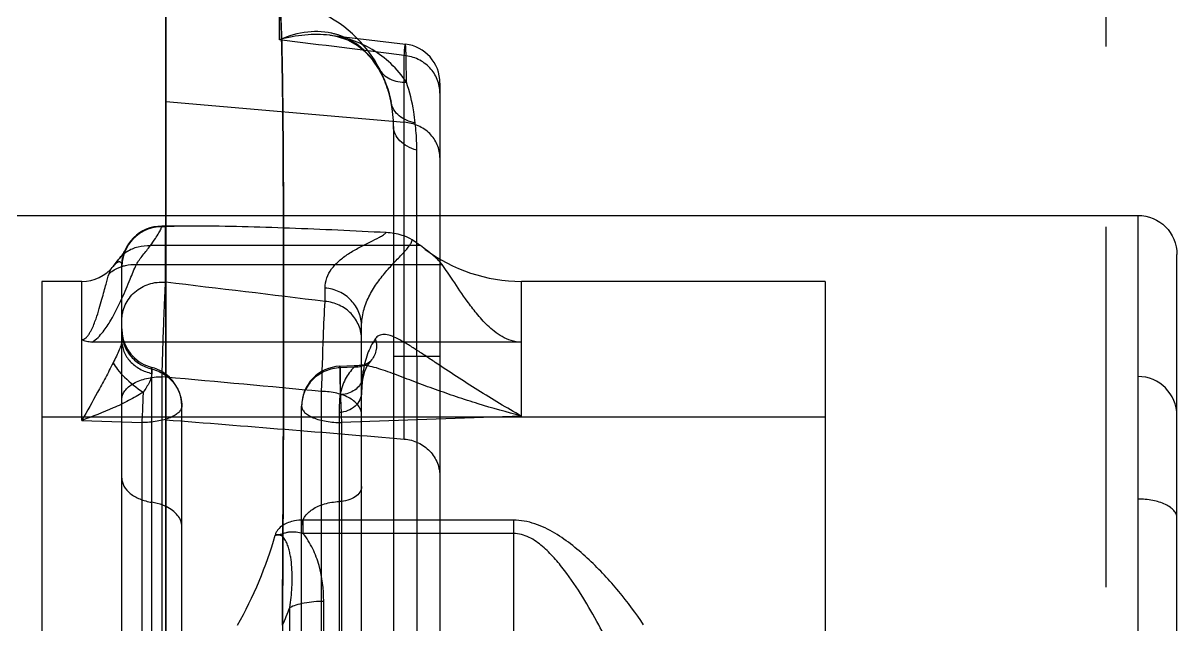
# Model space of a CAD drawing. Header units: millimetres. Extents: x 28656 to 29764, y -21384 to -20601.
# Drawn here: x 28896.87 to 28911.6, y -20895.35 to -20887.67 of the extents above; entities that cross this region are included whole.
import ezdxf

# ---------------------------------------------------------------- set-up
doc = ezdxf.new("R2010")
doc.units = ezdxf.units.MM
doc.header["$LTSCALE"] = 8
doc.linetypes.add('HIDDEN', pattern=[0.375, 0.25, -0.125])
doc.layers.add('Cav-cor', color=30, linetype='Continuous')
doc.layers.add('WT', color=4, linetype='Continuous')
doc.layers.add('dim', color=3, linetype='Continuous', lineweight=15)

# ---------------------------------------------------------------- blocks, each defined once
blk = doc.blocks.new('20160903.083130')
at = {"layer": 'Cav-cor', "color": 241}
for p, q in [((-0.2369, 9.7973), (-0.2369, 17.4947)), ((0.2862, 12.3713), (0.5276, 12.3431)), ((0.344, 12.3556), (0.3107, 12.3669)), ((0.524, 12.0938), (0.5242, 12.3066)), ((0.4418, 12.2654), (0.4238, 12.2917)), ((0.4396, 12.2694), (0.4418, 12.2654)), ((0.4525, 12.2459), (0.4418, 12.2654)), ((0.4648, 12.2183), (0.4525, 12.2459)), ((0.6381, 12.219), (0.6381, 8.9524)), ((-0.2369, 12.1604), (0.524, 12.0938)), ((0.4827, 12.1552), (0.4824, 12.1568)), ((0.4898, 12.0802), (0.4898, 3.6905)), ((0.524, 11.0827), (0.524, 12.0938)), ((0.564, 11.3469), (0.564, 12.0043)), ((-2.8852, 11.7965), (2.8648, 11.7965)), ((2.8648, 11.7965), (2.8648, 3.3788)), ((-0.1382, 11.7622), (-0.2497, 11.7622)), ((-0.2497, 11.7622), (-0.2497, 11.7606)), ((-0.2386, 11.7608), (-0.2386, 11.5832)), ((-0.2369, 11.7608), (-0.2386, 11.7608)), ((0.5755, 11.7), (-0.2859, 11.7)), ((0.592, 11.6881), (0.5755, 11.7)), ((-0.3953, 11.6438), (-0.3864, 11.6571)), ((-0.3771, 11.6375), (-0.3772, 11.6332)), ((-0.3307, 11.6396), (0.6448, 11.6396)), ((2.9898, 3.504), (2.9898, 11.6714)), ((-0.3772, 9.6805), (-0.3772, 11.6345)), ((-0.5047, 11.586), (-0.6322, 11.586)), ((-0.6322, 11.5859), (-0.6322, 10.056)), ((-0.5047, 11.1423), (-0.5047, 11.586)), ((-0.2369, 11.583), (-0.2386, 11.5832)), ((0.2714, 11.5219), (0.2714, 11.5647)), ((1.8668, 11.586), (0.8978, 11.586)), ((0.8978, 11.1562), (0.8978, 11.586)), ((1.8668, 11.5859), (1.8668, 10.056)), ((-0.3772, 11.4346), (-0.376, 11.4174)), ((0.3878, 9.6805), (0.3878, 11.4426)), ((0.8978, 11.3921), (-0.4722, 11.3921)), ((0.4898, 11.3469), (0.6381, 11.3469)), ((0.564, 11.3469), (0.564, 8.9626)), ((-0.2815, 11.3112), (-0.2815, 11.2922)), ((-0.2815, 11.3062), (-0.2815, 11.3112)), ((-0.2815, 10.8808), (-0.2815, 11.3062)), ((0.3187, 11.3151), (0.3861, 11.318)), ((0.3196, 11.31), (0.3187, 11.3151)), ((0.3645, 11.312), (0.3196, 11.31)), ((0.3861, 11.318), (0.3873, 11.3181)), ((0.4163, 11.3317), (0.4162, 11.3316)), ((-0.2497, 11.2815), (-0.2497, 9.7973)), ((-0.2369, 11.2804), (-0.2497, 11.2815)), ((0.3924, 11.2968), (0.3918, 11.2786)), ((0.2603, 9.7973), (0.2603, 11.2345)), ((-0.1859, 9.7973), (-0.1859, 11.1877)), ((0.1966, 9.7973), (0.1966, 11.1877)), ((0.3161, 11.1673), (0.3161, 10.8832)), ((1.8668, 11.1525), (-0.6322, 11.1525)), ((-0.5047, 11.1423), (-0.3134, 11.1354)), ((-0.3134, 11.1354), (-0.3134, 10.056)), ((0.8978, 11.1562), (0.3241, 11.1354)), ((0.3241, 11.1354), (0.3241, 10.056)), ((-0.2815, 9.7927), (-0.2815, 10.8808)), ((0.3161, 10.8832), (0.3161, 10.0581)), ((0.8723, 10.8239), (0.2008, 10.8239)), ((0.2008, 10.8239), (0.2008, 10.7815)), ((0.8723, 10.8239), (0.8723, 10.1051)), ((0.8723, 10.7815), (0.2008, 10.7815)), ((0.1587, 9.7973), (0.1587, 10.5452)), ((0.2671, 9.183), (0.2671, 10.5656))]:
    blk.add_line(p, q, dxfattribs=at)
for points in [[(0.4238, 12.2917), (0.4004, 12.3176), (0.3738, 12.339), (0.344, 12.3556), (0.3107, 12.3669), (0.2861, 12.3713)], [(0.4824, 12.1568), (0.4754, 12.1863), (0.4648, 12.2183)], [(-0.3864, 11.6571), (-0.3839, 11.6604), (-0.38, 11.6655), (-0.3764, 11.6701), (-0.3734, 11.6743), (-0.3707, 11.678), (-0.3684, 11.6812), (-0.3666, 11.6838), (-0.3651, 11.6859), (-0.3642, 11.6874), (-0.3639, 11.6878)], [(-0.3639, 11.6878), (-0.3638, 11.6881), (-0.3638, 11.6879), (-0.3645, 11.6867), (-0.3658, 11.6843), (-0.3676, 11.6803), (-0.3699, 11.6747), (-0.3722, 11.6676), (-0.3744, 11.6592), (-0.3761, 11.6493), (-0.3771, 11.6375)], [(-0.4051, 11.6338), (-0.3947, 11.6467), (-0.3864, 11.6571)], [(-0.376, 11.4174), (-0.3724, 11.4001), (-0.3664, 11.3835), (-0.3582, 11.3678), (-0.348, 11.3534), (-0.3358, 11.3406), (-0.322, 11.3296), (-0.3067, 11.3206), (-0.2904, 11.3138), (-0.2815, 11.3112)], [(0.3873, 11.3181), (0.3934, 11.319), (0.4005, 11.3212), (0.4078, 11.325), (0.4143, 11.3297), (0.4162, 11.3316)], [(0.4163, 11.3317), (0.4053, 11.3172), (0.397, 11.2988), (0.3917, 11.2786)], [(0.3917, 11.2785), (0.3898, 11.2663), (0.3883, 11.2484), (0.3878, 11.232)]]:
    blk.add_lwpolyline(points, dxfattribs=at)
for centre, radius, start, end in [((0.0898, 12.0802), 0.4, 0, 85), ((0.246, 12.1648), 0.218, 68.157, 78.9098), ((-20.042, -148.207), 161.8257, 82.698594, 82.840893), ((0.5131, 12.219), 0.125, 0, 83.3168), ((0.1999, 12.1213), 0.2817, 30.8153, 31.7086), ((0.5135, 12.3086), 0.0836, 211.0962, 218.0407), ((0.1837, 12.1119), 0.3005, 26.4294, 30.7692), ((0.1593, 12.1001), 0.3275, 21.2167, 26.3861), ((0.1352, 12.0909), 0.3533, 16.0089, 21.1858), ((0.1133, 12.0848), 0.3761, 11.0388, 15.9836), ((-0.2497, 11.6347), 0.1275, 90, 180), ((-0.2497, 11.6329), 0.1275, 89.9879, 154.3536), ((-0.2498, 12.0875), 0.3269, 270.0209, 271.9681), ((-0.2993, 11.589), 0.1106, 130.1966, 141.9946), ((-0.3, 11.5898), 0.1095, 128.1805, 130.1794), ((-0.2996, 11.5893), 0.1101, 123.6375, 128.1726), ((-0.2513, 11.6338), 0.1257, 154.3742, 157.5003), ((0.8978, 12.096), 0.51, 232.9017, 270), ((-0.3495, 11.5892), 0.0713, 129.9548, 141.313), ((-0.5047, 11.7135), 0.1275, 270, 321.3961), ((-0.2529, 11.6332), 0.1243, 179.3003, 179.9998), ((-20.5573, -159.7258), 172.5098, 83.065217, 83.235273), ((-0.3134, 11.1877), 0.1276, 71.3781, 75.5219), ((-0.3138, 11.187), 0.1283, 53.1051, 71.3181), ((0.3241, 11.1878), 0.1274, 92.4043, 180), ((36.7126, 11.2001), 36.3932, 179.827, 179.96146), ((-21.8554, -225.9823), 238.2455, 84.67371, 84.793801), ((-0.3134, 11.1877), 0.1275, 0.0001, 53.0475), ((-0.3108, 11.1829), 0.1265, 53.2987, 53.9089), ((0.3323, 11.2898), 0.0604, 337.8841, 349.2933), ((2.8649, 11.1574), 0.1249, 0.0422, 90.0418), ((-206.8173, 11.7805), 206.9566, 359.642601, 359.826385), ((-1.1314, 11.1285), 1.2928, 330.338, 344.1717), ((-1.3714, 11.1271), 1.637, 337.0366, 339.1799)]:
    blk.add_arc(centre, radius, start, end, dxfattribs=at)
at = {"layer": 'Cav-cor', "color": 241, "extrusion": (0, 0, -1)}
for centre, major_axis, ratio, start_param, end_param in [((2.8648, 11.6714), (0, 0.1252), 0.99863, 0, 1.570796), ((-0.2369, 10.821), (-8.744, 0.6943), 0.036743, 1.567879, 1.655008)]:
    blk.add_ellipse(centre, major_axis=major_axis, ratio=ratio, start_param=start_param, end_param=end_param, dxfattribs=at)
at = {"layer": 'Cav-cor', "color": 241}
for points, knots in [([(0.1247, 12.4787), (0.1251, 12.4787), (0.1258, 12.477), (0.1265, 12.4742), (0.1273, 12.4691), (0.128, 12.4623), (0.1287, 12.4535), (0.1297, 12.438), (0.1309, 12.4137), (0.1322, 12.379), (0.1333, 12.3366), (0.1344, 12.2869), (0.1353, 12.2298), (0.1362, 12.1655), (0.1372, 12.0659), (0.1382, 11.9246), (0.1388, 11.736), (0.139, 11.5233), (0.1388, 11.2886), (0.1381, 11.0342), (0.1369, 10.7625), (0.1353, 10.4761), (0.1332, 10.1779), (0.1299, 9.7649), (0.1269, 9.4516), (0.1247, 9.2411)], [0, 0, 0, 0, 0.000412, 0.001366, 0.002903, 0.005032, 0.007754, 0.011068, 0.01947, 0.030223, 0.043303, 0.058684, 0.076328, 0.096196, 0.118242, 0.168651, 0.227078, 0.292961, 0.365666, 0.444489, 0.528666, 0.61738, 0.709773, 0.804953, 1, 1, 1, 1]), ([(0.1384, 11.1534), (0.1387, 11.251), (0.139, 11.4361), (0.1389, 11.6608), (0.1385, 11.8244), (0.138, 11.934), (0.1374, 12.0344), (0.1366, 12.1251), (0.1357, 12.2059), (0.1346, 12.2765), (0.1333, 12.3366), (0.1321, 12.3801), (0.131, 12.4095), (0.1303, 12.4275), (0.1294, 12.4428), (0.1286, 12.4554), (0.1277, 12.465), (0.1269, 12.4723), (0.126, 12.4761), (0.1253, 12.4787), (0.1247, 12.4787)], [0, 0, 0, 0, 0.220857, 0.41879, 0.508292, 0.591067, 0.666831, 0.735326, 0.796322, 0.849613, 0.895023, 0.932405, 0.948048, 0.961641, 0.973177, 0.982647, 0.990047, 0.995379, 0.99866, 1, 1, 1, 1]), ([(0.1255, 12.3571), (0.1255, 12.3666), (0.1255, 12.3843), (0.1255, 12.4089), (0.1255, 12.4298), (0.1254, 12.4448), (0.1253, 12.455), (0.1253, 12.4612), (0.1252, 12.4664), (0.1251, 12.4708), (0.125, 12.474), (0.125, 12.4766), (0.1247, 12.4777), (0.1249, 12.4787), (0.1247, 12.4787)], [0, 0, 0, 0, 0.233206, 0.435833, 0.607654, 0.748503, 0.807269, 0.858242, 0.901408, 0.93676, 0.964289, 0.983992, 0.995875, 1, 1, 1, 1]), ([(0.4396, 12.2694), (0.4233, 12.2957), (0.3836, 12.3415), (0.3029, 12.3813), (0.2129, 12.3864), (0.1544, 12.3695), (0.1255, 12.3571)], [0, 0, 0, 0, 0.259553, 0.496661, 0.736349, 1, 1, 1, 1]), ([(0.2861, 12.3713), (0.2599, 12.3743), (0.2055, 12.3747), (0.1521, 12.3646), (0.1255, 12.3571)], [0, 0, 0, 0, 0.487858, 1, 1, 1, 1]), ([(0.531, 12.2214), (0.5166, 12.2429), (0.4839, 12.2821), (0.4241, 12.3277), (0.3575, 12.3582), (0.3101, 12.3685), (0.2862, 12.3713)], [0, 0, 0, 0, 0.262994, 0.51274, 0.756193, 1, 1, 1, 1]), ([(0.5242, 12.3066), (0.5245, 12.3119), (0.5249, 12.3193), (0.5256, 12.3285), (0.526, 12.3337), (0.5264, 12.3376), (0.5268, 12.3406), (0.5271, 12.3421), (0.5274, 12.3432), (0.5276, 12.3431)], [0, 0, 0, 0, 0.434917, 0.606446, 0.747027, 0.85653, 0.934883, 0.982221, 1, 1, 1, 1]), ([(0.531, 12.2214), (0.5309, 12.2307), (0.5308, 12.2482), (0.5306, 12.2727), (0.5303, 12.2936), (0.5299, 12.3109), (0.5295, 12.3229), (0.5291, 12.3306), (0.5289, 12.335), (0.5286, 12.3383), (0.5283, 12.3409), (0.5281, 12.3422), (0.5278, 12.3431), (0.5276, 12.3431)], [0, 0, 0, 0, 0.229984, 0.431171, 0.602755, 0.744124, 0.85476, 0.898434, 0.934297, 0.962332, 0.98254, 0.99497, 1, 1, 1, 1]), ([(0.6381, 12.1866), (0.6381, 12.2014), (0.6322, 12.2315), (0.6072, 12.27), (0.5696, 12.2971), (0.5395, 12.3052), (0.5242, 12.3066)], [0, 0, 0, 0, 0.245904, 0.494127, 0.745731, 1, 1, 1, 1]), ([(0.4418, 12.2654), (0.4461, 12.2584), (0.4569, 12.2454), (0.4858, 12.226), (0.5131, 12.2209), (0.531, 12.2214)], [0, 0, 0, 0, 0.237474, 0.48136, 1, 1, 1, 1]), ([(0.4419, 12.2656), (0.4464, 12.258), (0.4647, 12.2238), (0.4767, 12.1862), (0.4824, 12.1568)], [0, 0, 0, 0, 0.228859, 1, 1, 1, 1]), ([(0.5593, 12.0913), (0.558, 12.1034), (0.552, 12.1474), (0.5417, 12.1909), (0.531, 12.2214)], [0, 0, 0, 0, 0.273834, 1, 1, 1, 1]), ([(0.5593, 12.0913), (0.5496, 12.0932), (0.5312, 12.0988), (0.5076, 12.1131), (0.4903, 12.1321), (0.4842, 12.1475), (0.4827, 12.1552)], [0, 0, 0, 0, 0.28182, 0.540447, 0.777078, 1, 1, 1, 1]), ([(0.564, 12.0043), (0.5534, 12.0074), (0.534, 12.0154), (0.5098, 12.0331), (0.4937, 12.0552), (0.4898, 12.0722), (0.4898, 12.0802)], [0, 0, 0, 0, 0.290891, 0.553327, 0.786379, 1, 1, 1, 1]), ([(0.6381, 11.9809), (0.6381, 11.9949), (0.6321, 12.0235), (0.6068, 12.0598), (0.5691, 12.0851), (0.5392, 12.0926), (0.524, 12.0938)], [0, 0, 0, 0, 0.239139, 0.484519, 0.738818, 1, 1, 1, 1]), ([(0.564, 12.0043), (0.564, 12.0118), (0.5636, 12.0409), (0.5616, 12.0699), (0.5593, 12.0913)], [0, 0, 0, 0, 0.258222, 1, 1, 1, 1]), ([(-0.2497, 11.7606), (-0.2663, 11.7606), (-0.2998, 11.754), (-0.3422, 11.7257), (-0.3705, 11.6835), (-0.3772, 11.6501), (-0.3772, 11.6336)], [0, 0, 0, 0, 0.250699, 0.500979, 0.750679, 1, 1, 1, 1]), ([(-0.2859, 11.7), (-0.2806, 11.7075), (-0.2713, 11.721), (-0.26, 11.7387), (-0.2533, 11.7503), (-0.2504, 11.757), (-0.2497, 11.7595), (-0.2497, 11.7605)], [0, 0, 0, 0, 0.391533, 0.690426, 0.893277, 0.958372, 1, 1, 1, 1]), ([(-0.1392, 11.7622), (-0.1475, 11.7622), (-0.1801, 11.7621), (-0.2127, 11.7616), (-0.2369, 11.7608)], [0, 0, 0, 0, 0.256271, 1, 1, 1, 1]), ([(0.4667, 11.7415), (0.3638, 11.7469), (0.2106, 11.7542), (0.0087, 11.7606), (-0.0904, 11.7622), (-0.1392, 11.7622)], [0, 0, 0, 0, 0.509682, 0.758763, 1, 1, 1, 1]), ([(0.2714, 11.5647), (0.2715, 11.5756), (0.2752, 11.5976), (0.2917, 11.6273), (0.3161, 11.6529), (0.3462, 11.675), (0.3796, 11.6942), (0.4133, 11.7108), (0.4395, 11.7236), (0.4568, 11.7338), (0.4637, 11.7389), (0.4664, 11.7415)], [0, 0, 0, 0, 0.118143, 0.23695, 0.36358, 0.499633, 0.641743, 0.782312, 0.907237, 0.958598, 1, 1, 1, 1]), ([(0.3878, 11.4426), (0.3878, 11.459), (0.3923, 11.4917), (0.4099, 11.5374), (0.435, 11.5788), (0.4641, 11.6157), (0.4938, 11.6481), (0.5203, 11.6754), (0.5383, 11.6955), (0.5468, 11.7096), (0.5488, 11.7158), (0.5489, 11.7185)], [0, 0, 0, 0, 0.150598, 0.298751, 0.44656, 0.591937, 0.729066, 0.849321, 0.941705, 0.975002, 1, 1, 1, 1]), ([(0.5489, 11.7185), (0.5393, 11.7249), (0.5124, 11.7361), (0.4838, 11.7406), (0.4667, 11.7415)], [0, 0, 0, 0, 0.401622, 1, 1, 1, 1]), ([(0.5755, 11.7), (0.5732, 11.7016), (0.5645, 11.7079), (0.5556, 11.7141), (0.5489, 11.7185)], [0, 0, 0, 0, 0.260003, 1, 1, 1, 1]), ([(-0.3606, 11.681), (-0.3499, 11.6881), (-0.3255, 11.6988), (-0.299, 11.7009), (-0.2859, 11.7)], [0, 0, 0, 0, 0.494032, 1, 1, 1, 1]), ([(-0.3307, 11.6396), (-0.3249, 11.6504), (-0.3098, 11.6706), (-0.2938, 11.6898), (-0.2859, 11.7)], [0, 0, 0, 0, 0.488277, 1, 1, 1, 1]), ([(0.6448, 11.6396), (0.638, 11.6486), (0.6207, 11.6656), (0.6019, 11.6804), (0.5917, 11.6881)], [0, 0, 0, 0, 0.471099, 1, 1, 1, 1]), ([(-0.3953, 11.6439), (-0.394, 11.6449), (-0.3916, 11.6467), (-0.388, 11.6486), (-0.3847, 11.6493), (-0.3806, 11.6482), (-0.3774, 11.6419), (-0.3772, 11.6365), (-0.3772, 11.6332)], [0, 0, 0, 0, 0.160537, 0.28793, 0.388398, 0.47467, 0.675801, 1, 1, 1, 1]), ([(-0.3771, 11.6334), (-0.3734, 11.6347), (-0.3584, 11.6389), (-0.3425, 11.6402), (-0.3307, 11.6396)], [0, 0, 0, 0, 0.248338, 1, 1, 1, 1]), ([(-0.3771, 11.531), (-0.3678, 11.5516), (-0.3526, 11.5879), (-0.3377, 11.6243), (-0.3307, 11.6396)], [0, 0, 0, 0, 0.574615, 1, 1, 1, 1]), ([(0.8978, 11.3921), (0.8868, 11.3921), (0.8651, 11.3955), (0.8361, 11.4087), (0.8113, 11.4258), (0.7834, 11.4503), (0.7547, 11.4826), (0.7181, 11.5311), (0.6832, 11.5839), (0.657, 11.6234), (0.6448, 11.6396)], [0, 0, 0, 0, 0.090513, 0.177064, 0.258923, 0.336595, 0.480977, 0.61196, 0.833855, 1, 1, 1, 1]), ([(-0.5047, 11.4004), (-0.5003, 11.4004), (-0.4923, 11.4043), (-0.4848, 11.4133), (-0.4789, 11.4222), (-0.4696, 11.4396), (-0.4596, 11.4653), (-0.4492, 11.498), (-0.4408, 11.5275), (-0.4338, 11.5535), (-0.4265, 11.5809), (-0.4214, 11.5995), (-0.4177, 11.6104)], [0, 0, 0, 0, 0.056214, 0.104761, 0.150362, 0.194186, 0.357364, 0.504502, 0.636115, 0.751896, 0.851406, 1, 1, 1, 1]), ([(-0.4177, 11.6104), (-0.4169, 11.6127), (-0.4138, 11.621), (-0.4092, 11.6287), (-0.4052, 11.6337)], [0, 0, 0, 0, 0.274121, 1, 1, 1, 1]), ([(-0.4177, 11.6104), (-0.4148, 11.613), (-0.4025, 11.6226), (-0.3883, 11.6297), (-0.3771, 11.6334)], [0, 0, 0, 0, 0.248346, 1, 1, 1, 1]), ([(-0.3772, 11.4615), (-0.3772, 11.4783), (-0.3696, 11.5125), (-0.3379, 11.5545), (-0.2916, 11.5806), (-0.256, 11.5847), (-0.2386, 11.5832)], [0, 0, 0, 0, 0.244837, 0.492869, 0.745153, 1, 1, 1, 1]), ([(-0.2386, 11.5832), (-0.2395, 11.5673), (-0.2414, 11.5289), (-0.2454, 11.4284), (-0.2479, 11.3437), (-0.2497, 11.2815)], [0, 0, 0, 0, 0.15816, 0.382193, 1, 1, 1, 1]), ([(0.3878, 11.4426), (0.3878, 11.4577), (0.3819, 11.4883), (0.3563, 11.5276), (0.3178, 11.5552), (0.287, 11.5634), (0.2714, 11.5647)], [0, 0, 0, 0, 0.245742, 0.493896, 0.745566, 1, 1, 1, 1]), ([(-0.4722, 11.3921), (-0.4585, 11.4006), (-0.4365, 11.4234), (-0.4055, 11.4709), (-0.3877, 11.5075), (-0.3771, 11.531)], [0, 0, 0, 0, 0.285576, 0.54476, 1, 1, 1, 1]), ([(0.2603, 11.2345), (0.2621, 11.2934), (0.2652, 11.3892), (0.2691, 11.485), (0.2714, 11.5219)], [0, 0, 0, 0, 0.61397, 1, 1, 1, 1]), ([(0.3878, 11.4006), (0.3878, 11.4156), (0.3818, 11.4461), (0.3562, 11.4851), (0.3178, 11.5125), (0.287, 11.5207), (0.2714, 11.522)], [0, 0, 0, 0, 0.24503, 0.49288, 0.74483, 1, 1, 1, 1]), ([(-0.3772, 11.4246), (-0.3772, 11.4112), (-0.3724, 11.3841), (-0.3522, 11.3481), (-0.3208, 11.3205), (-0.295, 11.3095), (-0.2815, 11.3062)], [0, 0, 0, 0, 0.245845, 0.494143, 0.745733, 1, 1, 1, 1]), ([(0.8978, 11.1562), (0.8745, 11.1692), (0.8279, 11.196), (0.7588, 11.2383), (0.6905, 11.2822), (0.6347, 11.3195), (0.5912, 11.3486), (0.5602, 11.369), (0.5312, 11.3873), (0.5048, 11.4024), (0.4814, 11.4129), (0.461, 11.4178), (0.4429, 11.4146), (0.4348, 11.4067), (0.4317, 11.4022)], [0, 0, 0, 0, 0.147324, 0.296628, 0.446686, 0.594972, 0.666803, 0.735547, 0.799359, 0.856016, 0.903325, 0.940471, 0.970233, 1, 1, 1, 1]), ([(-0.4723, 11.3921), (-0.4782, 11.392), (-0.4894, 11.3931), (-0.5004, 11.3972), (-0.5047, 11.4004)], [0, 0, 0, 0, 0.522309, 1, 1, 1, 1]), ([(-0.3772, 11.3966), (-0.3772, 11.3924), (-0.3795, 11.3823), (-0.3857, 11.3659), (-0.3947, 11.3467), (-0.4014, 11.3333), (-0.4049, 11.3263)], [0, 0, 0, 0, 0.165679, 0.405094, 0.69355, 1, 1, 1, 1]), ([(-0.3772, 11.3966), (-0.3772, 11.3848), (-0.3722, 11.3604), (-0.3516, 11.3286), (-0.3202, 11.3045), (-0.2948, 11.2951), (-0.2815, 11.2922)], [0, 0, 0, 0, 0.233367, 0.475973, 0.73213, 1, 1, 1, 1]), ([(0.4317, 11.4022), (0.4214, 11.3875), (0.4041, 11.3534), (0.3954, 11.3164), (0.3924, 11.2968)], [0, 0, 0, 0, 0.476191, 1, 1, 1, 1]), ([(0.4317, 11.4022), (0.4356, 11.3901), (0.4374, 11.3638), (0.4249, 11.3404), (0.4163, 11.3317)], [0, 0, 0, 0, 0.509548, 1, 1, 1, 1]), ([(-0.4049, 11.3263), (-0.4128, 11.3101), (-0.4293, 11.2786), (-0.4626, 11.2173), (-0.4879, 11.1721), (-0.5047, 11.1423)], [0, 0, 0, 0, 0.258443, 0.510234, 1, 1, 1, 1]), ([(-0.4049, 11.3263), (-0.401, 11.3185), (-0.3897, 11.3021), (-0.3591, 11.269), (-0.3304, 11.2463), (-0.3092, 11.2324)], [0, 0, 0, 0, 0.193965, 0.438375, 1, 1, 1, 1]), ([(0.3196, 11.31), (0.3034, 11.3094), (0.2711, 11.3023), (0.2304, 11.2751), (0.203, 11.235), (0.1966, 11.2033), (0.1966, 11.1877)], [0, 0, 0, 0, 0.254794, 0.506736, 0.754761, 1, 1, 1, 1]), ([(0.3187, 11.3151), (0.3186, 11.3151), (0.3184, 11.3147), (0.3183, 11.3135), (0.3181, 11.3105), (0.3181, 11.3057), (0.3181, 11.299), (0.3182, 11.2906), (0.3184, 11.2806), (0.3187, 11.2692), (0.3192, 11.2515), (0.32, 11.2274), (0.3213, 11.197), (0.3226, 11.1661), (0.3233, 11.1454), (0.3241, 11.1353)], [0, 0, 0, 0, 0.001841, 0.006091, 0.022575, 0.049646, 0.086968, 0.133903, 0.189751, 0.253668, 0.324629, 0.483284, 0.655817, 0.831784, 1, 1, 1, 1]), ([(0.3645, 11.312), (0.353, 11.3009), (0.333, 11.2735), (0.3228, 11.2415), (0.3194, 11.2246)], [0, 0, 0, 0, 0.48107, 1, 1, 1, 1]), ([(0.3861, 11.318), (0.3841, 11.3179), (0.3766, 11.3173), (0.3692, 11.3149), (0.3645, 11.312)], [0, 0, 0, 0, 0.267116, 1, 1, 1, 1]), ([(0.8978, 11.1562), (0.8515, 11.1682), (0.7824, 11.1878), (0.6912, 11.2171), (0.6238, 11.2405), (0.5581, 11.2648), (0.4956, 11.2887), (0.4464, 11.3068), (0.4104, 11.3163), (0.3937, 11.3183), (0.3861, 11.318)], [0, 0, 0, 0, 0.267031, 0.400868, 0.534086, 0.665363, 0.791873, 0.907336, 0.957358, 1, 1, 1, 1]), ([(0.4162, 11.3316), (0.4105, 11.3258), (0.4013, 11.3195), (0.391, 11.3157), (0.3884, 11.3149)], [0, 0, 0, 0, 0.746602, 1, 1, 1, 1]), ([(-0.3772, 11.209), (-0.3772, 11.2138), (-0.3753, 11.2238), (-0.3677, 11.2377), (-0.3555, 11.2502), (-0.3331, 11.2654), (-0.2972, 11.2782), (-0.266, 11.2815), (-0.2497, 11.2815)], [0, 0, 0, 0, 0.089772, 0.186496, 0.294346, 0.415135, 0.692363, 1, 1, 1, 1]), ([(-0.2815, 11.2922), (-0.2815, 11.2827), (-0.2892, 11.2609), (-0.3016, 11.2426), (-0.3092, 11.2324)], [0, 0, 0, 0, 0.426665, 1, 1, 1, 1]), ([(-0.2352, 11.2844), (-0.2202, 11.2732), (-0.195, 11.2439), (-0.1859, 11.2062), (-0.1859, 11.1877)], [0, 0, 0, 0, 0.503518, 1, 1, 1, 1]), ([(0.3883, 11.267), (0.3858, 11.2607), (0.3783, 11.2487), (0.3563, 11.2303), (0.334, 11.2245), (0.3194, 11.2246)], [0, 0, 0, 0, 0.239577, 0.486362, 1, 1, 1, 1]), ([(0.3924, 11.2968), (0.3916, 11.2917), (0.3888, 11.2702), (0.3878, 11.2485), (0.3878, 11.232)], [0, 0, 0, 0, 0.239007, 1, 1, 1, 1]), ([(-0.3092, 11.2324), (-0.324, 11.2224), (-0.3554, 11.2046), (-0.4203, 11.1738), (-0.4708, 11.1544), (-0.5047, 11.1423)], [0, 0, 0, 0, 0.248481, 0.499652, 1, 1, 1, 1]), ([(-0.3092, 11.2324), (-0.3096, 11.2244), (-0.3101, 11.2039), (-0.3117, 11.1716), (-0.3126, 11.1473), (-0.3134, 11.1353)], [0, 0, 0, 0, 0.24748, 0.631023, 1, 1, 1, 1]), ([(0.3878, 11.16), (0.3878, 11.1649), (0.386, 11.1751), (0.3784, 11.1894), (0.3662, 11.2023), (0.3439, 11.2179), (0.308, 11.2311), (0.2767, 11.2345), (0.2603, 11.2345)], [0, 0, 0, 0, 0.091474, 0.189518, 0.298085, 0.418972, 0.694856, 1, 1, 1, 1]), ([(0.3878, 11.232), (0.3878, 11.2239), (0.3839, 11.207), (0.3678, 11.186), (0.3441, 11.1718), (0.3256, 11.1678), (0.3161, 11.1673)], [0, 0, 0, 0, 0.231127, 0.473664, 0.731534, 1, 1, 1, 1]), ([(0.3194, 11.2246), (0.3188, 11.2201), (0.3168, 11.2011), (0.3161, 11.1819), (0.3161, 11.1673)], [0, 0, 0, 0, 0.235828, 1, 1, 1, 1]), ([(-0.1859, 11.1877), (-0.1859, 11.1842), (-0.1879, 11.1766), (-0.1958, 11.1666), (-0.208, 11.1577), (-0.2239, 11.15), (-0.2432, 11.1436), (-0.2732, 11.1372), (-0.2971, 11.1353), (-0.3134, 11.1353)], [0, 0, 0, 0, 0.071344, 0.154376, 0.255306, 0.375763, 0.514216, 0.66747, 1, 1, 1, 1]), ([(0.1966, 11.1877), (0.1966, 11.1842), (0.1986, 11.1766), (0.2065, 11.1666), (0.2186, 11.1577), (0.2346, 11.15), (0.2539, 11.1436), (0.2838, 11.1372), (0.3078, 11.1353), (0.3241, 11.1353)], [0, 0, 0, 0, 0.071344, 0.154376, 0.255306, 0.375763, 0.514216, 0.66747, 1, 1, 1, 1]), ([(0.524, 11.0827), (0.5394, 11.0814), (0.5698, 11.0734), (0.6078, 11.0461), (0.6326, 11.0066), (0.6381, 10.976), (0.6381, 10.9608)], [0, 0, 0, 0, 0.253389, 0.503317, 0.751075, 1, 1, 1, 1]), ([(-0.3772, 10.9579), (-0.3772, 10.949), (-0.3716, 10.9299), (-0.3502, 10.9066), (-0.319, 10.8895), (-0.2946, 10.8829), (-0.2815, 10.8808)], [0, 0, 0, 0, 0.201644, 0.431535, 0.700076, 1, 1, 1, 1]), ([(0.3878, 10.9309), (0.3878, 10.9248), (0.3833, 10.9114), (0.3667, 10.8963), (0.3433, 10.8863), (0.3255, 10.8836), (0.3161, 10.8832)], [0, 0, 0, 0, 0.196452, 0.426959, 0.699651, 1, 1, 1, 1]), ([(-0.2362, 10.8671), (-0.2397, 10.8687), (-0.2542, 10.8749), (-0.2697, 10.8789), (-0.2815, 10.8808)], [0, 0, 0, 0, 0.23984, 1, 1, 1, 1]), ([(-0.1859, 10.8037), (-0.1859, 10.8099), (-0.1884, 10.8228), (-0.1989, 10.8403), (-0.2153, 10.8556), (-0.2288, 10.8636), (-0.2362, 10.8671)], [0, 0, 0, 0, 0.217037, 0.450649, 0.71057, 1, 1, 1, 1]), ([(0.1966, 10.8037), (0.1966, 10.8139), (0.2042, 10.8363), (0.2319, 10.8613), (0.2707, 10.878), (0.3005, 10.8826), (0.3161, 10.8832)], [0, 0, 0, 0, 0.196619, 0.427079, 0.699412, 1, 1, 1, 1]), ([(2.9898, 10.8316), (2.9898, 10.8356), (2.988, 10.844), (2.9803, 10.8554), (2.9684, 10.8657), (2.9462, 10.8782), (2.9111, 10.8885), (2.8809, 10.8912), (2.8648, 10.8912)], [0, 0, 0, 0, 0.079625, 0.168475, 0.272243, 0.392749, 0.677992, 1, 1, 1, 1]), ([(0.2008, 10.8239), (0.1918, 10.8239), (0.1695, 10.8221), (0.1413, 10.8122), (0.1231, 10.7967), (0.1156, 10.7855), (0.1129, 10.7792), (0.1124, 10.7759)], [0, 0, 0, 0, 0.250438, 0.624392, 0.81197, 0.906122, 1, 1, 1, 1]), ([(1.2878, 10.4895), (1.2635, 10.5267), (1.2092, 10.5991), (1.1319, 10.6826), (1.0622, 10.7434), (1.0054, 10.7841), (0.9423, 10.815), (0.8956, 10.824), (0.8723, 10.8239)], [0, 0, 0, 0, 0.242277, 0.492567, 0.619141, 0.7461, 0.87308, 1, 1, 1, 1]), ([(0.1124, 10.7758), (0.1162, 10.7763), (0.1237, 10.7771), (0.1346, 10.7801), (0.1452, 10.7841), (0.1599, 10.7873), (0.1789, 10.7873), (0.1937, 10.7839), (0.2008, 10.7815)], [0, 0, 0, 0, 0.125745, 0.250611, 0.375745, 0.500726, 0.750384, 1, 1, 1, 1]), ([(0.1587, 10.5452), (0.1604, 10.5558), (0.1632, 10.5771), (0.1659, 10.6092), (0.1667, 10.6414), (0.1656, 10.6735), (0.1628, 10.7001), (0.1588, 10.7211), (0.1549, 10.7366), (0.1493, 10.7517), (0.1418, 10.7659), (0.1313, 10.7753), (0.1205, 10.7774), (0.115, 10.7766), (0.1124, 10.7758)], [0, 0, 0, 0, 0.125318, 0.250533, 0.375618, 0.500564, 0.625336, 0.687693, 0.749986, 0.812234, 0.874586, 0.936921, 0.968325, 1, 1, 1, 1]), ([(0.2671, 10.5656), (0.2671, 10.6036), (0.26, 10.6614), (0.2337, 10.7335), (0.2133, 10.7668), (0.2008, 10.7815)], [0, 0, 0, 0, 0.497015, 0.747425, 1, 1, 1, 1]), ([(1.1447, 10.4896), (1.1287, 10.5198), (1.0946, 10.5794), (1.0464, 10.6507), (1.0027, 10.7041), (0.9662, 10.7409), (0.9241, 10.7715), (0.8895, 10.7816), (0.8723, 10.7815)], [0, 0, 0, 0, 0.248384, 0.498748, 0.624181, 0.749601, 0.874923, 1, 1, 1, 1]), ([(0.1587, 10.5452), (0.1651, 10.5487), (0.1804, 10.5547), (0.2165, 10.5633), (0.2464, 10.5656), (0.2671, 10.5656)], [0, 0, 0, 0, 0.198201, 0.439398, 1, 1, 1, 1]), ([(1.2514, 10.1984), (1.2481, 10.222), (1.2371, 10.2705), (1.2039, 10.3689), (1.17, 10.4416), (1.1447, 10.4896)], [0, 0, 0, 0, 0.230073, 0.47712, 1, 1, 1, 1])]:
    blk.add_open_spline(points, degree=3, knots=knots, dxfattribs=at)
for points in [[(-0.3772, 11.6347), (-0.377, 11.6507), (-0.3736, 11.667), (-0.3675, 11.6819)], [(-0.2815, 11.3062), (-0.2654, 11.3022), (-0.2497, 11.295), (-0.2363, 11.2852)], [(0.3884, 11.3149), (0.3807, 11.3126), (0.3725, 11.3116), (0.3645, 11.312)]]:
    blk.add_open_spline(points, degree=3, dxfattribs=at)

msp = doc.modelspace()

# ---------------------------------------------------------------- linework, layer by layer
at = {"layer": 'Cav-cor', "color": 241}
msp.add_line((28898.695, -20703.266), (28898.695, -20943.266), dxfattribs=at)
at = {"layer": 'WT', "color": 191, "linetype": 'HIDDEN', "ltscale": 2.3}
msp.add_line((28910.695, -20821.266), (28910.695, -20935.266), dxfattribs=at)

# ---------------------------------------------------------------- block references
at = {"layer": 'dim', "xscale": 4, "yscale": 4, "zscale": 4}
msp.add_blockref('20160903.083130', (28899.643, -20937.307), dxfattribs=at)

doc.saveas('drawing.dxf')
